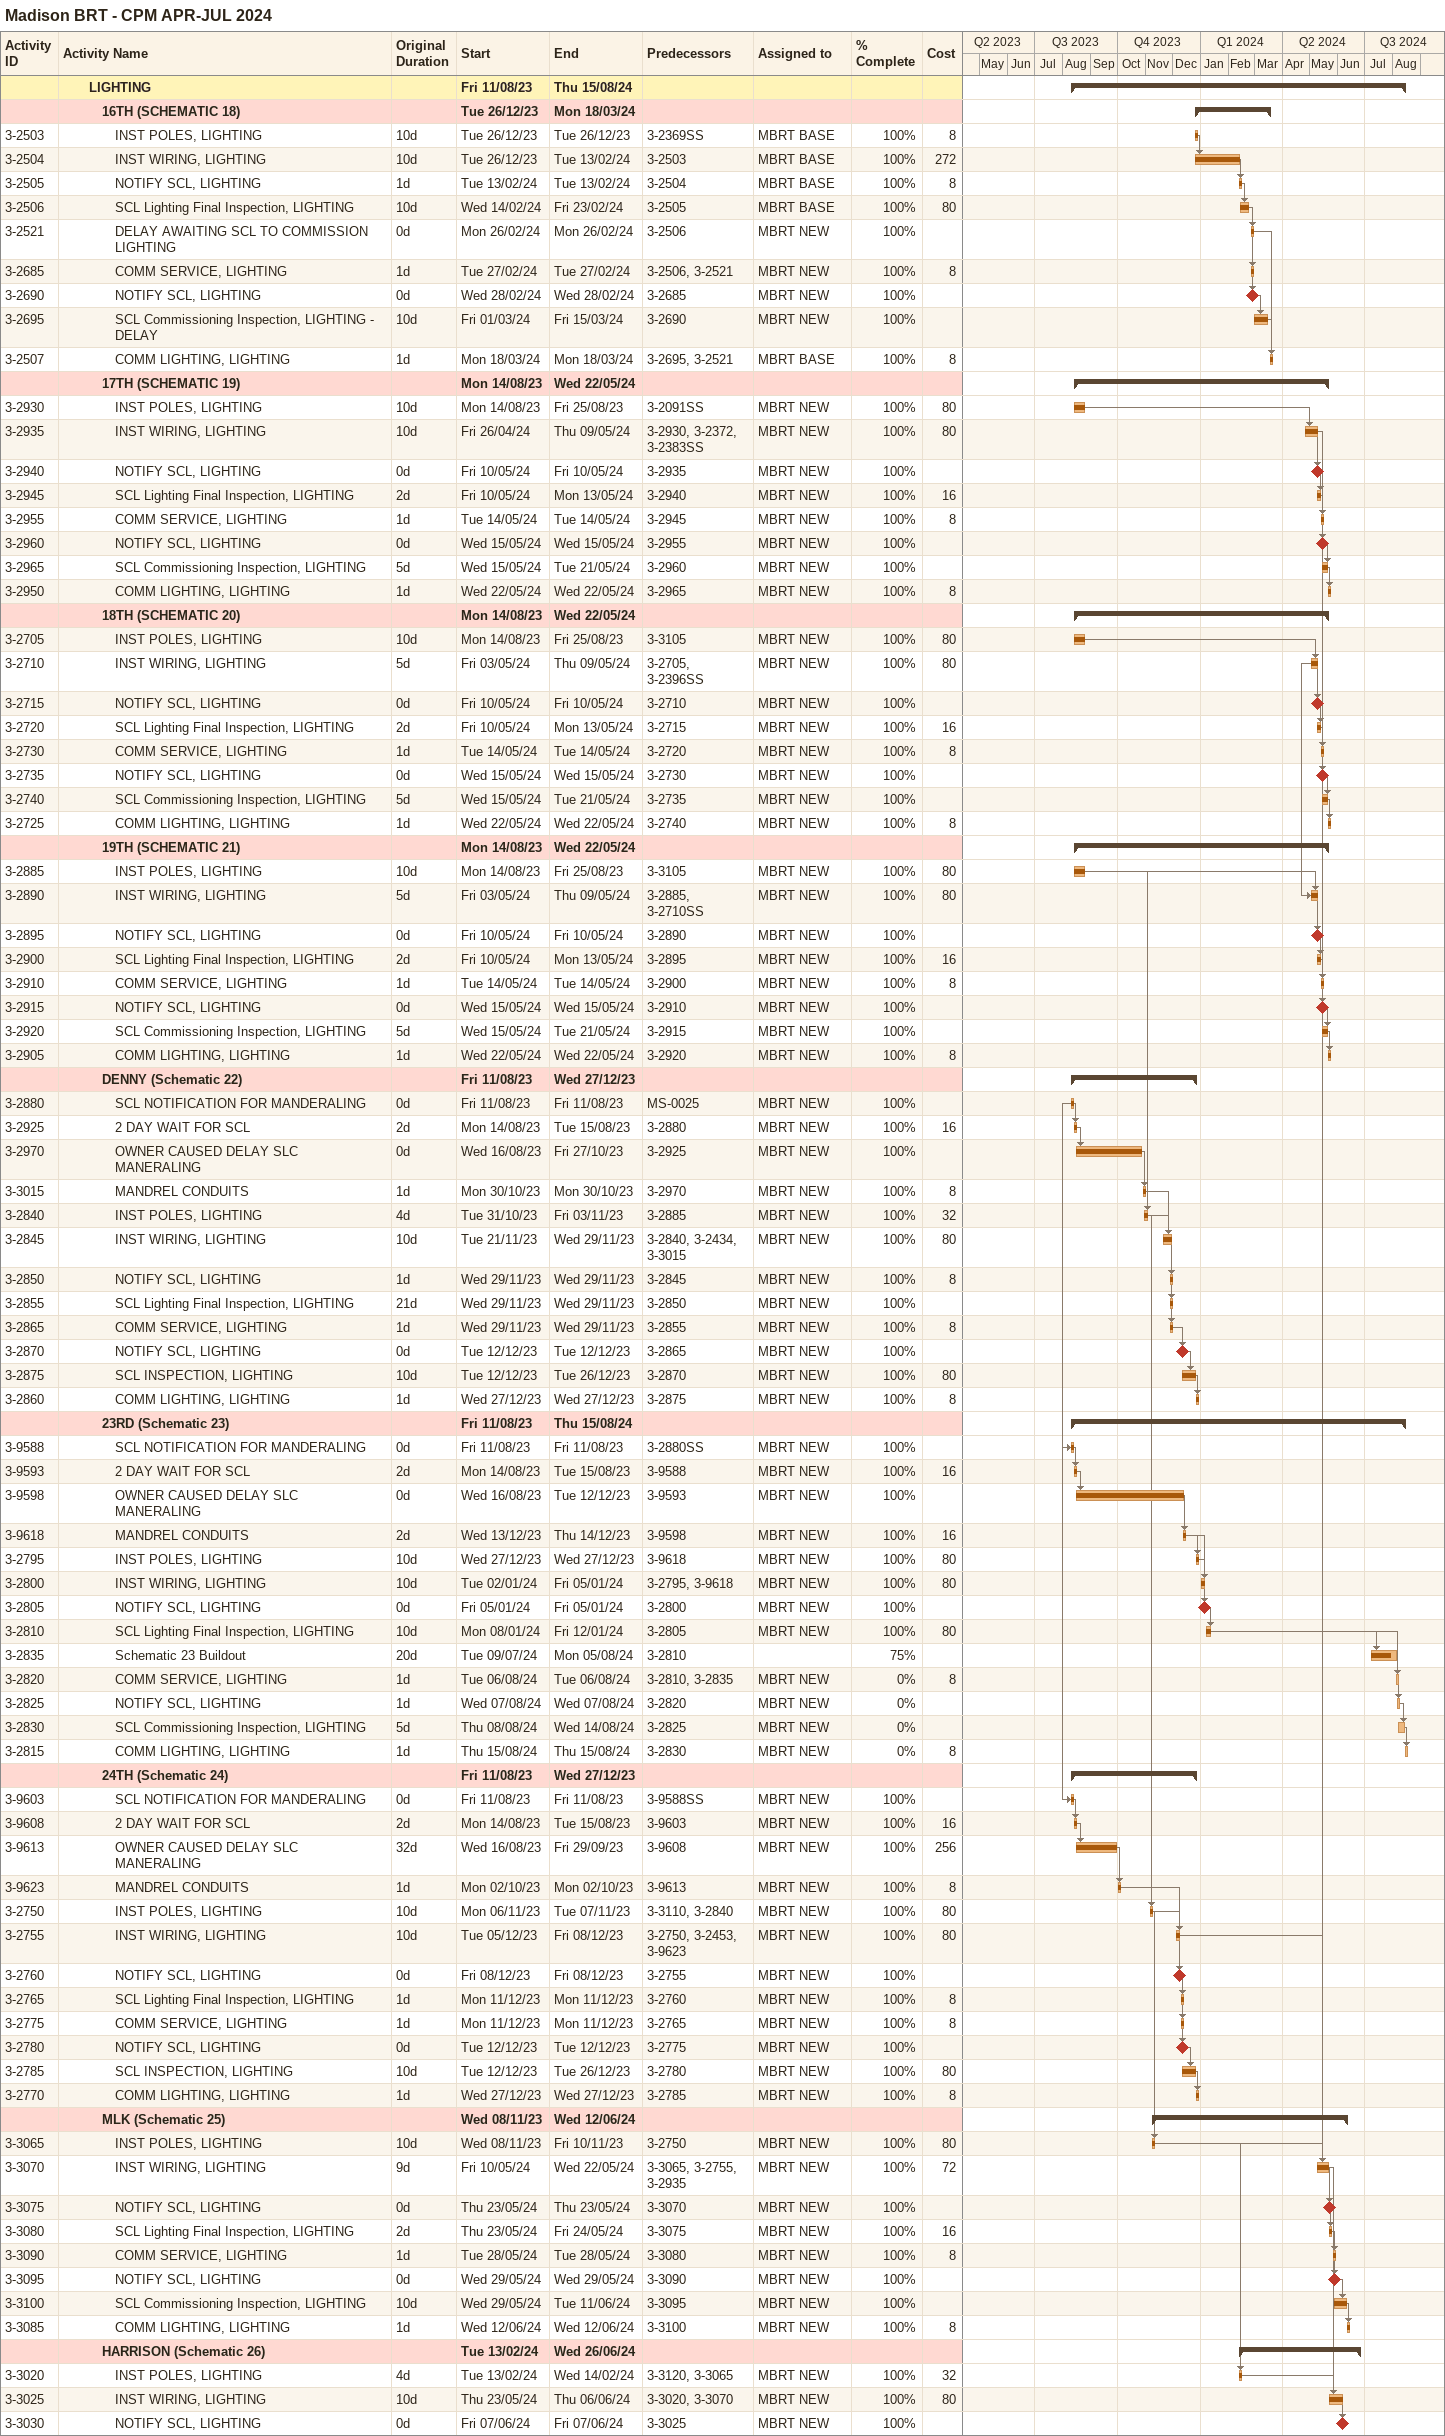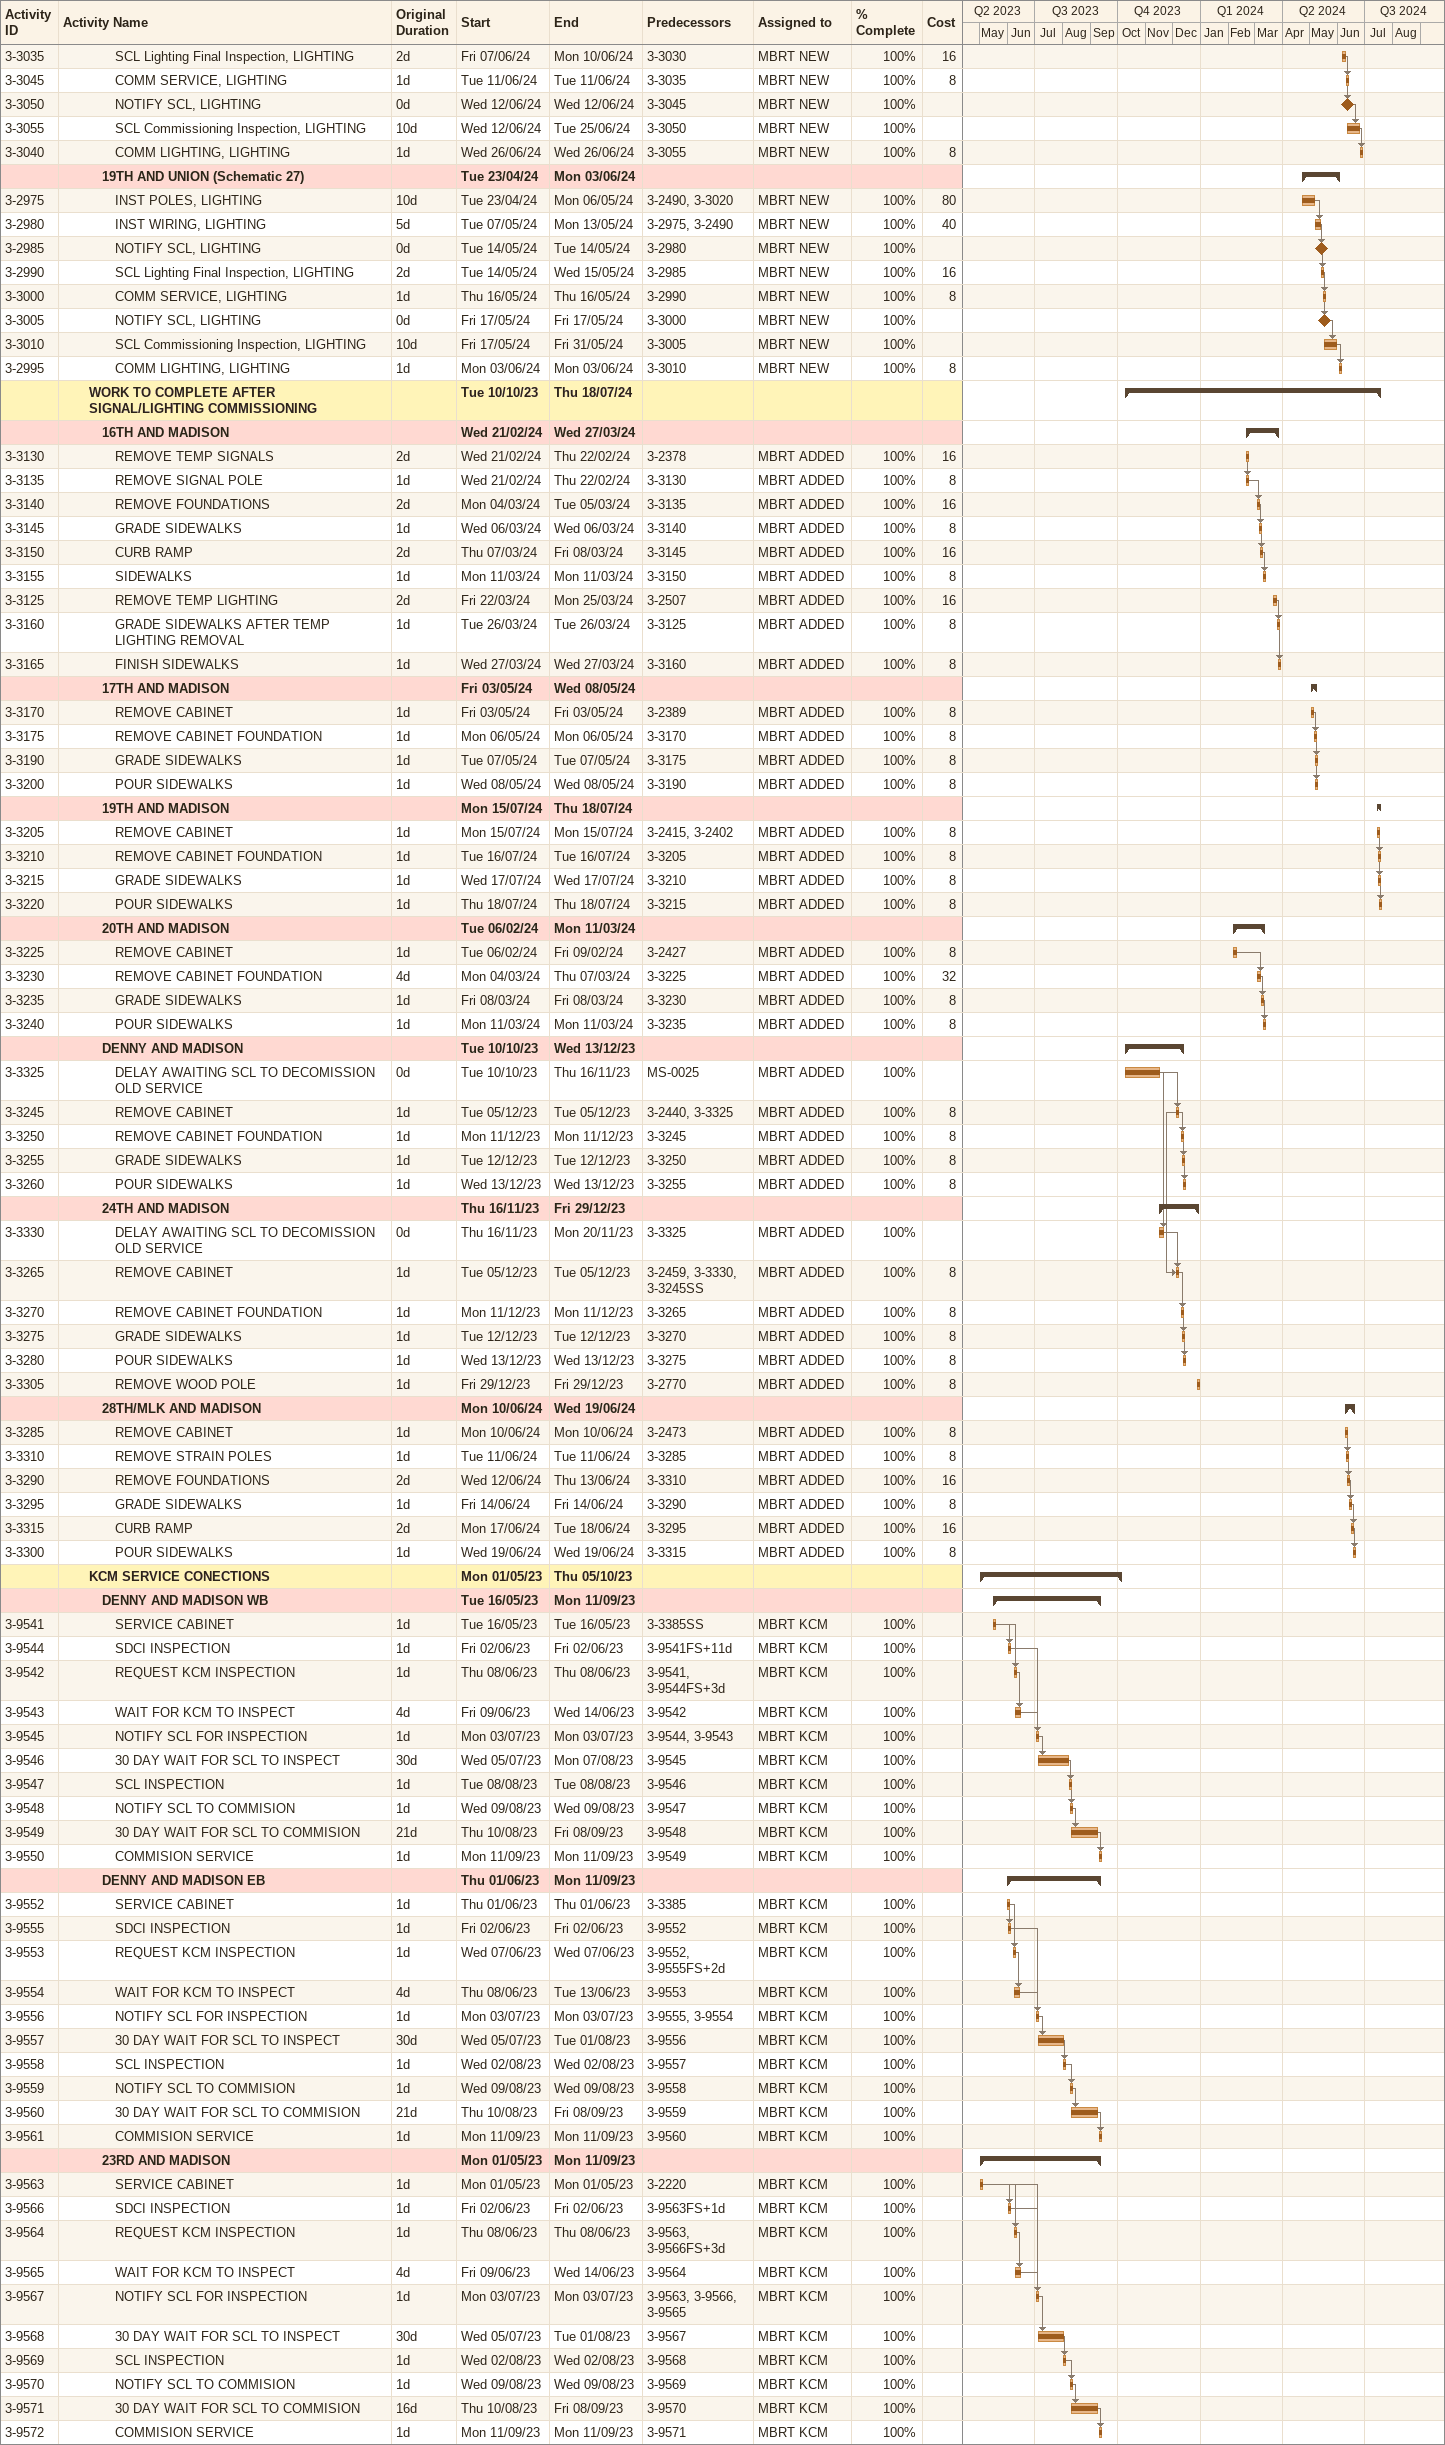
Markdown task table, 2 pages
Madison BRT - CPM APR-JUL 2024

| ID | Level | Task | Original duration | Start | Finish | Predecessors | Resources | % complete | Cost |
|---|---|---|---|---|---|---|---|---|---|
|  | 3 | **LIGHTING** |  | 2023-08-11 | 2024-08-15 |  |  |  |  |
|  | 4 | **16TH (SCHEMATIC 18)** |  | 2023-12-26 | 2024-03-18 |  |  |  |  |
| 3-2503 | 5 | INST POLES, LIGHTING | 10d | 2023-12-26 | 2023-12-26 | 3-2369SS | MBRT BASE | 100 | 8 |
| 3-2504 | 5 | INST WIRING, LIGHTING | 10d | 2023-12-26 | 2024-02-13 | 3-2503 | MBRT BASE | 100 | 272 |
| 3-2505 | 5 | NOTIFY SCL, LIGHTING | 1d | 2024-02-13 | 2024-02-13 | 3-2504 | MBRT BASE | 100 | 8 |
| 3-2506 | 5 | SCL Lighting Final Inspection, LIGHTING | 10d | 2024-02-14 | 2024-02-23 | 3-2505 | MBRT BASE | 100 | 80 |
| 3-2521 | 5 | DELAY AWAITING SCL TO COMMISSION LIGHTING | 0d | 2024-02-26 | 2024-02-26 | 3-2506 | MBRT NEW | 100 |  |
| 3-2685 | 5 | COMM SERVICE, LIGHTING | 1d | 2024-02-27 | 2024-02-27 | 3-2506, 3-2521 | MBRT NEW | 100 | 8 |
| 3-2690 | 5 | NOTIFY SCL, LIGHTING | 0d | 2024-02-28 | 2024-02-28 | 3-2685 | MBRT NEW | 100 |  |
| 3-2695 | 5 | SCL Commissioning Inspection, LIGHTING - DELAY | 10d | 2024-03-01 | 2024-03-15 | 3-2690 | MBRT NEW | 100 |  |
| 3-2507 | 5 | COMM LIGHTING, LIGHTING | 1d | 2024-03-18 | 2024-03-18 | 3-2695, 3-2521 | MBRT BASE | 100 | 8 |
|  | 4 | **17TH (SCHEMATIC 19)** |  | 2023-08-14 | 2024-05-22 |  |  |  |  |
| 3-2930 | 5 | INST POLES, LIGHTING | 10d | 2023-08-14 | 2023-08-25 | 3-2091SS | MBRT NEW | 100 | 80 |
| 3-2935 | 5 | INST WIRING, LIGHTING | 10d | 2024-04-26 | 2024-05-09 | 3-2930, 3-2372, 3-2383SS | MBRT NEW | 100 | 80 |
| 3-2940 | 5 | NOTIFY SCL, LIGHTING | 0d | 2024-05-10 | 2024-05-10 | 3-2935 | MBRT NEW | 100 |  |
| 3-2945 | 5 | SCL Lighting Final Inspection, LIGHTING | 2d | 2024-05-10 | 2024-05-13 | 3-2940 | MBRT NEW | 100 | 16 |
| 3-2955 | 5 | COMM SERVICE, LIGHTING | 1d | 2024-05-14 | 2024-05-14 | 3-2945 | MBRT NEW | 100 | 8 |
| 3-2960 | 5 | NOTIFY SCL, LIGHTING | 0d | 2024-05-15 | 2024-05-15 | 3-2955 | MBRT NEW | 100 |  |
| 3-2965 | 5 | SCL Commissioning Inspection, LIGHTING | 5d | 2024-05-15 | 2024-05-21 | 3-2960 | MBRT NEW | 100 |  |
| 3-2950 | 5 | COMM LIGHTING, LIGHTING | 1d | 2024-05-22 | 2024-05-22 | 3-2965 | MBRT NEW | 100 | 8 |
|  | 4 | **18TH (SCHEMATIC 20)** |  | 2023-08-14 | 2024-05-22 |  |  |  |  |
| 3-2705 | 5 | INST POLES, LIGHTING | 10d | 2023-08-14 | 2023-08-25 | 3-3105 | MBRT NEW | 100 | 80 |
| 3-2710 | 5 | INST WIRING, LIGHTING | 5d | 2024-05-03 | 2024-05-09 | 3-2705, 3-2396SS | MBRT NEW | 100 | 80 |
| 3-2715 | 5 | NOTIFY SCL, LIGHTING | 0d | 2024-05-10 | 2024-05-10 | 3-2710 | MBRT NEW | 100 |  |
| 3-2720 | 5 | SCL Lighting Final Inspection, LIGHTING | 2d | 2024-05-10 | 2024-05-13 | 3-2715 | MBRT NEW | 100 | 16 |
| 3-2730 | 5 | COMM SERVICE, LIGHTING | 1d | 2024-05-14 | 2024-05-14 | 3-2720 | MBRT NEW | 100 | 8 |
| 3-2735 | 5 | NOTIFY SCL, LIGHTING | 0d | 2024-05-15 | 2024-05-15 | 3-2730 | MBRT NEW | 100 |  |
| 3-2740 | 5 | SCL Commissioning Inspection, LIGHTING | 5d | 2024-05-15 | 2024-05-21 | 3-2735 | MBRT NEW | 100 |  |
| 3-2725 | 5 | COMM LIGHTING, LIGHTING | 1d | 2024-05-22 | 2024-05-22 | 3-2740 | MBRT NEW | 100 | 8 |
|  | 4 | **19TH (SCHEMATIC 21)** |  | 2023-08-14 | 2024-05-22 |  |  |  |  |
| 3-2885 | 5 | INST POLES, LIGHTING | 10d | 2023-08-14 | 2023-08-25 | 3-3105 | MBRT NEW | 100 | 80 |
| 3-2890 | 5 | INST WIRING, LIGHTING | 5d | 2024-05-03 | 2024-05-09 | 3-2885, 3-2710SS | MBRT NEW | 100 | 80 |
| 3-2895 | 5 | NOTIFY SCL, LIGHTING | 0d | 2024-05-10 | 2024-05-10 | 3-2890 | MBRT NEW | 100 |  |
| 3-2900 | 5 | SCL Lighting Final Inspection, LIGHTING | 2d | 2024-05-10 | 2024-05-13 | 3-2895 | MBRT NEW | 100 | 16 |
| 3-2910 | 5 | COMM SERVICE, LIGHTING | 1d | 2024-05-14 | 2024-05-14 | 3-2900 | MBRT NEW | 100 | 8 |
| 3-2915 | 5 | NOTIFY SCL, LIGHTING | 0d | 2024-05-15 | 2024-05-15 | 3-2910 | MBRT NEW | 100 |  |
| 3-2920 | 5 | SCL Commissioning Inspection, LIGHTING | 5d | 2024-05-15 | 2024-05-21 | 3-2915 | MBRT NEW | 100 |  |
| 3-2905 | 5 | COMM LIGHTING, LIGHTING | 1d | 2024-05-22 | 2024-05-22 | 3-2920 | MBRT NEW | 100 | 8 |
|  | 4 | **DENNY (Schematic 22)** |  | 2023-08-11 | 2023-12-27 |  |  |  |  |
| 3-2880 | 5 | SCL NOTIFICATION FOR MANDERALING | 0d | 2023-08-11 | 2023-08-11 | MS-0025 | MBRT NEW | 100 |  |
| 3-2925 | 5 | 2 DAY WAIT FOR SCL | 2d | 2023-08-14 | 2023-08-15 | 3-2880 | MBRT NEW | 100 | 16 |
| 3-2970 | 5 | OWNER CAUSED DELAY SLC MANERALING | 0d | 2023-08-16 | 2023-10-27 | 3-2925 | MBRT NEW | 100 |  |
| 3-3015 | 5 | MANDREL CONDUITS | 1d | 2023-10-30 | 2023-10-30 | 3-2970 | MBRT NEW | 100 | 8 |
| 3-2840 | 5 | INST POLES, LIGHTING | 4d | 2023-10-31 | 2023-11-03 | 3-2885 | MBRT NEW | 100 | 32 |
| 3-2845 | 5 | INST WIRING, LIGHTING | 10d | 2023-11-21 | 2023-11-29 | 3-2840, 3-2434, 3-3015 | MBRT NEW | 100 | 80 |
| 3-2850 | 5 | NOTIFY SCL, LIGHTING | 1d | 2023-11-29 | 2023-11-29 | 3-2845 | MBRT NEW | 100 | 8 |
| 3-2855 | 5 | SCL Lighting Final Inspection, LIGHTING | 21d | 2023-11-29 | 2023-11-29 | 3-2850 | MBRT NEW | 100 |  |
| 3-2865 | 5 | COMM SERVICE, LIGHTING | 1d | 2023-11-29 | 2023-11-29 | 3-2855 | MBRT NEW | 100 | 8 |
| 3-2870 | 5 | NOTIFY SCL, LIGHTING | 0d | 2023-12-12 | 2023-12-12 | 3-2865 | MBRT NEW | 100 |  |
| 3-2875 | 5 | SCL INSPECTION, LIGHTING | 10d | 2023-12-12 | 2023-12-26 | 3-2870 | MBRT NEW | 100 | 80 |
| 3-2860 | 5 | COMM LIGHTING, LIGHTING | 1d | 2023-12-27 | 2023-12-27 | 3-2875 | MBRT NEW | 100 | 8 |
|  | 4 | **23RD (Schematic 23)** |  | 2023-08-11 | 2024-08-15 |  |  |  |  |
| 3-9588 | 5 | SCL NOTIFICATION FOR MANDERALING | 0d | 2023-08-11 | 2023-08-11 | 3-2880SS | MBRT NEW | 100 |  |
| 3-9593 | 5 | 2 DAY WAIT FOR SCL | 2d | 2023-08-14 | 2023-08-15 | 3-9588 | MBRT NEW | 100 | 16 |
| 3-9598 | 5 | OWNER CAUSED DELAY SLC MANERALING | 0d | 2023-08-16 | 2023-12-12 | 3-9593 | MBRT NEW | 100 |  |
| 3-9618 | 5 | MANDREL CONDUITS | 2d | 2023-12-13 | 2023-12-14 | 3-9598 | MBRT NEW | 100 | 16 |
| 3-2795 | 5 | INST POLES, LIGHTING | 10d | 2023-12-27 | 2023-12-27 | 3-9618 | MBRT NEW | 100 | 80 |
| 3-2800 | 5 | INST WIRING, LIGHTING | 10d | 2024-01-02 | 2024-01-05 | 3-2795, 3-9618 | MBRT NEW | 100 | 80 |
| 3-2805 | 5 | NOTIFY SCL, LIGHTING | 0d | 2024-01-05 | 2024-01-05 | 3-2800 | MBRT NEW | 100 |  |
| 3-2810 | 5 | SCL Lighting Final Inspection, LIGHTING | 10d | 2024-01-08 | 2024-01-12 | 3-2805 | MBRT NEW | 100 | 80 |
| 3-2835 | 5 | Schematic 23 Buildout | 20d | 2024-07-09 | 2024-08-05 | 3-2810 |  | 75 |  |
| 3-2820 | 5 | COMM SERVICE, LIGHTING | 1d | 2024-08-06 | 2024-08-06 | 3-2810, 3-2835 | MBRT NEW | 0 | 8 |
| 3-2825 | 5 | NOTIFY SCL, LIGHTING | 1d | 2024-08-07 | 2024-08-07 | 3-2820 | MBRT NEW | 0 |  |
| 3-2830 | 5 | SCL Commissioning Inspection, LIGHTING | 5d | 2024-08-08 | 2024-08-14 | 3-2825 | MBRT NEW | 0 |  |
| 3-2815 | 5 | COMM LIGHTING, LIGHTING | 1d | 2024-08-15 | 2024-08-15 | 3-2830 | MBRT NEW | 0 | 8 |
|  | 4 | **24TH (Schematic 24)** |  | 2023-08-11 | 2023-12-27 |  |  |  |  |
| 3-9603 | 5 | SCL NOTIFICATION FOR MANDERALING | 0d | 2023-08-11 | 2023-08-11 | 3-9588SS | MBRT NEW | 100 |  |
| 3-9608 | 5 | 2 DAY WAIT FOR SCL | 2d | 2023-08-14 | 2023-08-15 | 3-9603 | MBRT NEW | 100 | 16 |
| 3-9613 | 5 | OWNER CAUSED DELAY SLC MANERALING | 32d | 2023-08-16 | 2023-09-29 | 3-9608 | MBRT NEW | 100 | 256 |
| 3-9623 | 5 | MANDREL CONDUITS | 1d | 2023-10-02 | 2023-10-02 | 3-9613 | MBRT NEW | 100 | 8 |
| 3-2750 | 5 | INST POLES, LIGHTING | 10d | 2023-11-06 | 2023-11-07 | 3-3110, 3-2840 | MBRT NEW | 100 | 80 |
| 3-2755 | 5 | INST WIRING, LIGHTING | 10d | 2023-12-05 | 2023-12-08 | 3-2750, 3-2453, 3-9623 | MBRT NEW | 100 | 80 |
| 3-2760 | 5 | NOTIFY SCL, LIGHTING | 0d | 2023-12-08 | 2023-12-08 | 3-2755 | MBRT NEW | 100 |  |
| 3-2765 | 5 | SCL Lighting Final Inspection, LIGHTING | 1d | 2023-12-11 | 2023-12-11 | 3-2760 | MBRT NEW | 100 | 8 |
| 3-2775 | 5 | COMM SERVICE, LIGHTING | 1d | 2023-12-11 | 2023-12-11 | 3-2765 | MBRT NEW | 100 | 8 |
| 3-2780 | 5 | NOTIFY SCL, LIGHTING | 0d | 2023-12-12 | 2023-12-12 | 3-2775 | MBRT NEW | 100 |  |
| 3-2785 | 5 | SCL INSPECTION, LIGHTING | 10d | 2023-12-12 | 2023-12-26 | 3-2780 | MBRT NEW | 100 | 80 |
| 3-2770 | 5 | COMM LIGHTING, LIGHTING | 1d | 2023-12-27 | 2023-12-27 | 3-2785 | MBRT NEW | 100 | 8 |
|  | 4 | **MLK (Schematic 25)** |  | 2023-11-08 | 2024-06-12 |  |  |  |  |
| 3-3065 | 5 | INST POLES, LIGHTING | 10d | 2023-11-08 | 2023-11-10 | 3-2750 | MBRT NEW | 100 | 80 |
| 3-3070 | 5 | INST WIRING, LIGHTING | 9d | 2024-05-10 | 2024-05-22 | 3-3065, 3-2755, 3-2935 | MBRT NEW | 100 | 72 |
| 3-3075 | 5 | NOTIFY SCL, LIGHTING | 0d | 2024-05-23 | 2024-05-23 | 3-3070 | MBRT NEW | 100 |  |
| 3-3080 | 5 | SCL Lighting Final Inspection, LIGHTING | 2d | 2024-05-23 | 2024-05-24 | 3-3075 | MBRT NEW | 100 | 16 |
| 3-3090 | 5 | COMM SERVICE, LIGHTING | 1d | 2024-05-28 | 2024-05-28 | 3-3080 | MBRT NEW | 100 | 8 |
| 3-3095 | 5 | NOTIFY SCL, LIGHTING | 0d | 2024-05-29 | 2024-05-29 | 3-3090 | MBRT NEW | 100 |  |
| 3-3100 | 5 | SCL Commissioning Inspection, LIGHTING | 10d | 2024-05-29 | 2024-06-11 | 3-3095 | MBRT NEW | 100 |  |
| 3-3085 | 5 | COMM LIGHTING, LIGHTING | 1d | 2024-06-12 | 2024-06-12 | 3-3100 | MBRT NEW | 100 | 8 |
|  | 4 | **HARRISON (Schematic 26)** |  | 2024-02-13 | 2024-06-26 |  |  |  |  |
| 3-3020 | 5 | INST POLES, LIGHTING | 4d | 2024-02-13 | 2024-02-14 | 3-3120, 3-3065 | MBRT NEW | 100 | 32 |
| 3-3025 | 5 | INST WIRING, LIGHTING | 10d | 2024-05-23 | 2024-06-06 | 3-3020, 3-3070 | MBRT NEW | 100 | 80 |
| 3-3030 | 5 | NOTIFY SCL, LIGHTING | 0d | 2024-06-07 | 2024-06-07 | 3-3025 | MBRT NEW | 100 |  |
| 3-3035 | 5 | SCL Lighting Final Inspection, LIGHTING | 2d | 2024-06-07 | 2024-06-10 | 3-3030 | MBRT NEW | 100 | 16 |
| 3-3045 | 5 | COMM SERVICE, LIGHTING | 1d | 2024-06-11 | 2024-06-11 | 3-3035 | MBRT NEW | 100 | 8 |
| 3-3050 | 5 | NOTIFY SCL, LIGHTING | 0d | 2024-06-12 | 2024-06-12 | 3-3045 | MBRT NEW | 100 |  |
| 3-3055 | 5 | SCL Commissioning Inspection, LIGHTING | 10d | 2024-06-12 | 2024-06-25 | 3-3050 | MBRT NEW | 100 |  |
| 3-3040 | 5 | COMM LIGHTING, LIGHTING | 1d | 2024-06-26 | 2024-06-26 | 3-3055 | MBRT NEW | 100 | 8 |
|  | 4 | **19TH AND UNION (Schematic 27)** |  | 2024-04-23 | 2024-06-03 |  |  |  |  |
| 3-2975 | 5 | INST POLES, LIGHTING | 10d | 2024-04-23 | 2024-05-06 | 3-2490, 3-3020 | MBRT NEW | 100 | 80 |
| 3-2980 | 5 | INST WIRING, LIGHTING | 5d | 2024-05-07 | 2024-05-13 | 3-2975, 3-2490 | MBRT NEW | 100 | 40 |
| 3-2985 | 5 | NOTIFY SCL, LIGHTING | 0d | 2024-05-14 | 2024-05-14 | 3-2980 | MBRT NEW | 100 |  |
| 3-2990 | 5 | SCL Lighting Final Inspection, LIGHTING | 2d | 2024-05-14 | 2024-05-15 | 3-2985 | MBRT NEW | 100 | 16 |
| 3-3000 | 5 | COMM SERVICE, LIGHTING | 1d | 2024-05-16 | 2024-05-16 | 3-2990 | MBRT NEW | 100 | 8 |
| 3-3005 | 5 | NOTIFY SCL, LIGHTING | 0d | 2024-05-17 | 2024-05-17 | 3-3000 | MBRT NEW | 100 |  |
| 3-3010 | 5 | SCL Commissioning Inspection, LIGHTING | 10d | 2024-05-17 | 2024-05-31 | 3-3005 | MBRT NEW | 100 |  |
| 3-2995 | 5 | COMM LIGHTING, LIGHTING | 1d | 2024-06-03 | 2024-06-03 | 3-3010 | MBRT NEW | 100 | 8 |
|  | 3 | **WORK TO COMPLETE AFTER SIGNAL/LIGHTING COMMISSIONING** |  | 2023-10-10 | 2024-07-18 |  |  |  |  |
|  | 4 | **16TH AND MADISON** |  | 2024-02-21 | 2024-03-27 |  |  |  |  |
| 3-3130 | 5 | REMOVE TEMP SIGNALS | 2d | 2024-02-21 | 2024-02-22 | 3-2378 | MBRT ADDED | 100 | 16 |
| 3-3135 | 5 | REMOVE SIGNAL POLE | 1d | 2024-02-21 | 2024-02-22 | 3-3130 | MBRT ADDED | 100 | 8 |
| 3-3140 | 5 | REMOVE FOUNDATIONS | 2d | 2024-03-04 | 2024-03-05 | 3-3135 | MBRT ADDED | 100 | 16 |
| 3-3145 | 5 | GRADE SIDEWALKS | 1d | 2024-03-06 | 2024-03-06 | 3-3140 | MBRT ADDED | 100 | 8 |
| 3-3150 | 5 | CURB RAMP | 2d | 2024-03-07 | 2024-03-08 | 3-3145 | MBRT ADDED | 100 | 16 |
| 3-3155 | 5 | SIDEWALKS | 1d | 2024-03-11 | 2024-03-11 | 3-3150 | MBRT ADDED | 100 | 8 |
| 3-3125 | 5 | REMOVE TEMP LIGHTING | 2d | 2024-03-22 | 2024-03-25 | 3-2507 | MBRT ADDED | 100 | 16 |
| 3-3160 | 5 | GRADE SIDEWALKS AFTER TEMP LIGHTING REMOVAL | 1d | 2024-03-26 | 2024-03-26 | 3-3125 | MBRT ADDED | 100 | 8 |
| 3-3165 | 5 | FINISH SIDEWALKS | 1d | 2024-03-27 | 2024-03-27 | 3-3160 | MBRT ADDED | 100 | 8 |
|  | 4 | **17TH AND MADISON** |  | 2024-05-03 | 2024-05-08 |  |  |  |  |
| 3-3170 | 5 | REMOVE CABINET | 1d | 2024-05-03 | 2024-05-03 | 3-2389 | MBRT ADDED | 100 | 8 |
| 3-3175 | 5 | REMOVE CABINET FOUNDATION | 1d | 2024-05-06 | 2024-05-06 | 3-3170 | MBRT ADDED | 100 | 8 |
| 3-3190 | 5 | GRADE SIDEWALKS | 1d | 2024-05-07 | 2024-05-07 | 3-3175 | MBRT ADDED | 100 | 8 |
| 3-3200 | 5 | POUR SIDEWALKS | 1d | 2024-05-08 | 2024-05-08 | 3-3190 | MBRT ADDED | 100 | 8 |
|  | 4 | **19TH AND MADISON** |  | 2024-07-15 | 2024-07-18 |  |  |  |  |
| 3-3205 | 5 | REMOVE CABINET | 1d | 2024-07-15 | 2024-07-15 | 3-2415, 3-2402 | MBRT ADDED | 100 | 8 |
| 3-3210 | 5 | REMOVE CABINET FOUNDATION | 1d | 2024-07-16 | 2024-07-16 | 3-3205 | MBRT ADDED | 100 | 8 |
| 3-3215 | 5 | GRADE SIDEWALKS | 1d | 2024-07-17 | 2024-07-17 | 3-3210 | MBRT ADDED | 100 | 8 |
| 3-3220 | 5 | POUR SIDEWALKS | 1d | 2024-07-18 | 2024-07-18 | 3-3215 | MBRT ADDED | 100 | 8 |
|  | 4 | **20TH AND MADISON** |  | 2024-02-06 | 2024-03-11 |  |  |  |  |
| 3-3225 | 5 | REMOVE CABINET | 1d | 2024-02-06 | 2024-02-09 | 3-2427 | MBRT ADDED | 100 | 8 |
| 3-3230 | 5 | REMOVE CABINET FOUNDATION | 4d | 2024-03-04 | 2024-03-07 | 3-3225 | MBRT ADDED | 100 | 32 |
| 3-3235 | 5 | GRADE SIDEWALKS | 1d | 2024-03-08 | 2024-03-08 | 3-3230 | MBRT ADDED | 100 | 8 |
| 3-3240 | 5 | POUR SIDEWALKS | 1d | 2024-03-11 | 2024-03-11 | 3-3235 | MBRT ADDED | 100 | 8 |
|  | 4 | **DENNY AND MADISON** |  | 2023-10-10 | 2023-12-13 |  |  |  |  |
| 3-3325 | 5 | DELAY AWAITING SCL TO DECOMISSION OLD SERVICE | 0d | 2023-10-10 | 2023-11-16 | MS-0025 | MBRT ADDED | 100 |  |
| 3-3245 | 5 | REMOVE CABINET | 1d | 2023-12-05 | 2023-12-05 | 3-2440, 3-3325 | MBRT ADDED | 100 | 8 |
| 3-3250 | 5 | REMOVE CABINET FOUNDATION | 1d | 2023-12-11 | 2023-12-11 | 3-3245 | MBRT ADDED | 100 | 8 |
| 3-3255 | 5 | GRADE SIDEWALKS | 1d | 2023-12-12 | 2023-12-12 | 3-3250 | MBRT ADDED | 100 | 8 |
| 3-3260 | 5 | POUR SIDEWALKS | 1d | 2023-12-13 | 2023-12-13 | 3-3255 | MBRT ADDED | 100 | 8 |
|  | 4 | **24TH AND MADISON** |  | 2023-11-16 | 2023-12-29 |  |  |  |  |
| 3-3330 | 5 | DELAY AWAITING SCL TO DECOMISSION OLD SERVICE | 0d | 2023-11-16 | 2023-11-20 | 3-3325 | MBRT ADDED | 100 |  |
| 3-3265 | 5 | REMOVE CABINET | 1d | 2023-12-05 | 2023-12-05 | 3-2459, 3-3330, 3-3245SS | MBRT ADDED | 100 | 8 |
| 3-3270 | 5 | REMOVE CABINET FOUNDATION | 1d | 2023-12-11 | 2023-12-11 | 3-3265 | MBRT ADDED | 100 | 8 |
| 3-3275 | 5 | GRADE SIDEWALKS | 1d | 2023-12-12 | 2023-12-12 | 3-3270 | MBRT ADDED | 100 | 8 |
| 3-3280 | 5 | POUR SIDEWALKS | 1d | 2023-12-13 | 2023-12-13 | 3-3275 | MBRT ADDED | 100 | 8 |
| 3-3305 | 5 | REMOVE WOOD POLE | 1d | 2023-12-29 | 2023-12-29 | 3-2770 | MBRT ADDED | 100 | 8 |
|  | 4 | **28TH/MLK AND MADISON** |  | 2024-06-10 | 2024-06-19 |  |  |  |  |
| 3-3285 | 5 | REMOVE CABINET | 1d | 2024-06-10 | 2024-06-10 | 3-2473 | MBRT ADDED | 100 | 8 |
| 3-3310 | 5 | REMOVE STRAIN POLES | 1d | 2024-06-11 | 2024-06-11 | 3-3285 | MBRT ADDED | 100 | 8 |
| 3-3290 | 5 | REMOVE FOUNDATIONS | 2d | 2024-06-12 | 2024-06-13 | 3-3310 | MBRT ADDED | 100 | 16 |
| 3-3295 | 5 | GRADE SIDEWALKS | 1d | 2024-06-14 | 2024-06-14 | 3-3290 | MBRT ADDED | 100 | 8 |
| 3-3315 | 5 | CURB RAMP | 2d | 2024-06-17 | 2024-06-18 | 3-3295 | MBRT ADDED | 100 | 16 |
| 3-3300 | 5 | POUR SIDEWALKS | 1d | 2024-06-19 | 2024-06-19 | 3-3315 | MBRT ADDED | 100 | 8 |
|  | 3 | **KCM SERVICE CONECTIONS** |  | 2023-05-01 | 2023-10-05 |  |  |  |  |
|  | 4 | **DENNY AND MADISON WB** |  | 2023-05-16 | 2023-09-11 |  |  |  |  |
| 3-9541 | 5 | SERVICE CABINET | 1d | 2023-05-16 | 2023-05-16 | 3-3385SS | MBRT KCM | 100 |  |
| 3-9544 | 5 | SDCI INSPECTION | 1d | 2023-06-02 | 2023-06-02 | 3-9541FS+11d | MBRT KCM | 100 |  |
| 3-9542 | 5 | REQUEST KCM INSPECTION | 1d | 2023-06-08 | 2023-06-08 | 3-9541, 3-9544FS+3d | MBRT KCM | 100 |  |
| 3-9543 | 5 | WAIT FOR KCM TO INSPECT | 4d | 2023-06-09 | 2023-06-14 | 3-9542 | MBRT KCM | 100 |  |
| 3-9545 | 5 | NOTIFY SCL FOR INSPECTION | 1d | 2023-07-03 | 2023-07-03 | 3-9544, 3-9543 | MBRT KCM | 100 |  |
| 3-9546 | 5 | 30 DAY WAIT FOR SCL TO INSPECT | 30d | 2023-07-05 | 2023-08-07 | 3-9545 | MBRT KCM | 100 |  |
| 3-9547 | 5 | SCL INSPECTION | 1d | 2023-08-08 | 2023-08-08 | 3-9546 | MBRT KCM | 100 |  |
| 3-9548 | 5 | NOTIFY SCL TO COMMISION | 1d | 2023-08-09 | 2023-08-09 | 3-9547 | MBRT KCM | 100 |  |
| 3-9549 | 5 | 30 DAY WAIT FOR SCL TO COMMISION | 21d | 2023-08-10 | 2023-09-08 | 3-9548 | MBRT KCM | 100 |  |
| 3-9550 | 5 | COMMISION SERVICE | 1d | 2023-09-11 | 2023-09-11 | 3-9549 | MBRT KCM | 100 |  |
|  | 4 | **DENNY AND MADISON EB** |  | 2023-06-01 | 2023-09-11 |  |  |  |  |
| 3-9552 | 5 | SERVICE CABINET | 1d | 2023-06-01 | 2023-06-01 | 3-3385 | MBRT KCM | 100 |  |
| 3-9555 | 5 | SDCI INSPECTION | 1d | 2023-06-02 | 2023-06-02 | 3-9552 | MBRT KCM | 100 |  |
| 3-9553 | 5 | REQUEST KCM INSPECTION | 1d | 2023-06-07 | 2023-06-07 | 3-9552, 3-9555FS+2d | MBRT KCM | 100 |  |
| 3-9554 | 5 | WAIT FOR KCM TO INSPECT | 4d | 2023-06-08 | 2023-06-13 | 3-9553 | MBRT KCM | 100 |  |
| 3-9556 | 5 | NOTIFY SCL FOR INSPECTION | 1d | 2023-07-03 | 2023-07-03 | 3-9555, 3-9554 | MBRT KCM | 100 |  |
| 3-9557 | 5 | 30 DAY WAIT FOR SCL TO INSPECT | 30d | 2023-07-05 | 2023-08-01 | 3-9556 | MBRT KCM | 100 |  |
| 3-9558 | 5 | SCL INSPECTION | 1d | 2023-08-02 | 2023-08-02 | 3-9557 | MBRT KCM | 100 |  |
| 3-9559 | 5 | NOTIFY SCL TO COMMISION | 1d | 2023-08-09 | 2023-08-09 | 3-9558 | MBRT KCM | 100 |  |
| 3-9560 | 5 | 30 DAY WAIT FOR SCL TO COMMISION | 21d | 2023-08-10 | 2023-09-08 | 3-9559 | MBRT KCM | 100 |  |
| 3-9561 | 5 | COMMISION SERVICE | 1d | 2023-09-11 | 2023-09-11 | 3-9560 | MBRT KCM | 100 |  |
|  | 4 | **23RD AND MADISON** |  | 2023-05-01 | 2023-09-11 |  |  |  |  |
| 3-9563 | 5 | SERVICE CABINET | 1d | 2023-05-01 | 2023-05-01 | 3-2220 | MBRT KCM | 100 |  |
| 3-9566 | 5 | SDCI INSPECTION | 1d | 2023-06-02 | 2023-06-02 | 3-9563FS+1d | MBRT KCM | 100 |  |
| 3-9564 | 5 | REQUEST KCM INSPECTION | 1d | 2023-06-08 | 2023-06-08 | 3-9563, 3-9566FS+3d | MBRT KCM | 100 |  |
| 3-9565 | 5 | WAIT FOR KCM TO INSPECT | 4d | 2023-06-09 | 2023-06-14 | 3-9564 | MBRT KCM | 100 |  |
| 3-9567 | 5 | NOTIFY SCL FOR INSPECTION | 1d | 2023-07-03 | 2023-07-03 | 3-9563, 3-9566, 3-9565 | MBRT KCM | 100 |  |
| 3-9568 | 5 | 30 DAY WAIT FOR SCL TO INSPECT | 30d | 2023-07-05 | 2023-08-01 | 3-9567 | MBRT KCM | 100 |  |
| 3-9569 | 5 | SCL INSPECTION | 1d | 2023-08-02 | 2023-08-02 | 3-9568 | MBRT KCM | 100 |  |
| 3-9570 | 5 | NOTIFY SCL TO COMMISION | 1d | 2023-08-09 | 2023-08-09 | 3-9569 | MBRT KCM | 100 |  |
| 3-9571 | 5 | 30 DAY WAIT FOR SCL TO COMMISION | 16d | 2023-08-10 | 2023-09-08 | 3-9570 | MBRT KCM | 100 |  |
| 3-9572 | 5 | COMMISION SERVICE | 1d | 2023-09-11 | 2023-09-11 | 3-9571 | MBRT KCM | 100 |  |
